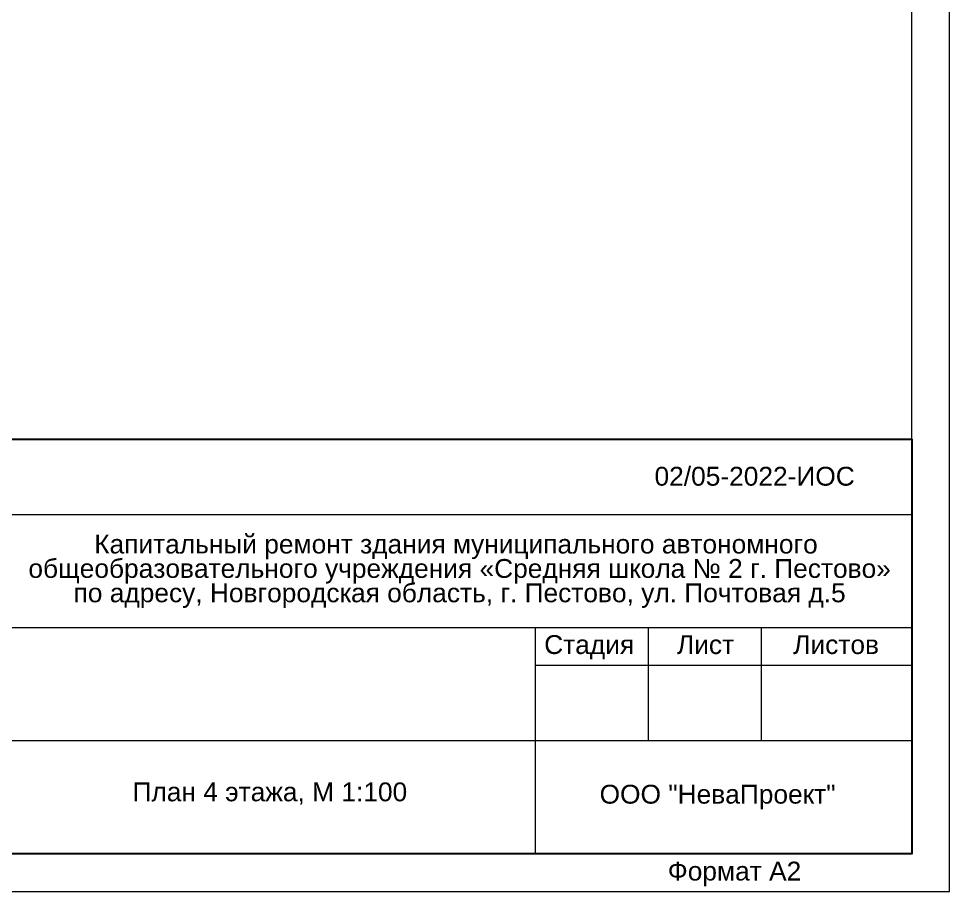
# Model space of a CAD drawing. Header units: metres. Extents: x -5 to 458, y -5 to 65.
# Drawn here: x 439.89 to 452.25, y 0.03 to 11.61 of the extents above; entities that cross this region are included whole.
import ezdxf
from ezdxf.enums import TextEntityAlignment as Align

# ---------------------------------------------------------------- set-up
doc = ezdxf.new("R2010")
doc.units = ezdxf.units.M
doc.linetypes.add('DGN Style 3', pattern=[499.525246, 356.803747, -142.721499])
doc.layers.add('Level 63', color=7, linetype='Continuous', lineweight=0)
doc.layers.add('YOLO_STAMP', color=1, linetype='Continuous')
doc.styles.add('Style-Arial', font='arial.ttf')

msp = doc.modelspace()

# ---------------------------------------------------------------- linework, layer by layer
at = {"layer": 'Level 63', "color": 7, "linetype": 'Continuous', "lineweight": 13}
for p, q in [((433.247039, 6.026369), (451.747039, 6.026369)), ((439.747039, 5.026369), (451.747039, 5.026369)), ((439.747039, 3.526369), (451.747039, 3.526369)), ((446.747039, 3.026369), (451.747039, 3.026369)), ((439.747039, 2.026369), (451.747039, 2.026369))]:
    msp.add_line(p, q, dxfattribs=at)
at = {"layer": 'Level 63', "color": 7, "linetype": 'Continuous', "lineweight": 13, "flags": 128}
for points in [[(446.747039, 3.526369), (446.747039, 0.526369)], [(448.247039, 3.526369), (448.247039, 2.026369)], [(449.747039, 3.526369), (449.747039, 2.026369)]]:
    msp.add_lwpolyline(points, dxfattribs=at)
at = {"layer": 'Level 63', "color": 7, "linetype": 'Continuous', "lineweight": 13}
for points in [[(410.197039, 0.026369), (452.247039, 0.026369), (452.247039, 59.426369), (410.197039, 59.426369)], [(412.197039, 0.526369), (451.747039, 0.526369), (451.747039, 58.926369), (412.197039, 58.926369)]]:
    msp.add_3dface(points, dxfattribs=at)
at = {"layer": 'YOLO_STAMP'}
msp.add_lwpolyline([(433.247039, 6.026369), (451.747039, 6.026369), (451.747039, 0.526369), (433.247039, 0.526369)], close=True, dxfattribs=at)

# ---------------------------------------------------------------- texts
at = {"color": 7, "linetype": 'Continuous', "lineweight": 0, "style": 'Style-Arial'}
msp.add_text('02/05-2022-ИОС', height=0.25, dxfattribs=at).set_placement((448.332913, 5.660277), align=Align.TOP_LEFT)
at = {"color": 18, "linetype": 'DGN Style 3', "lineweight": 0, "true_color": 0x000000, "insert": (445.697183, 4.760331), "char_height": 0.25, "attachment_point": 2, "line_spacing_factor": 0.776524, "style": 'Style-Arial'}
msp.add_mtext('Капитальный ремонт здания муниципального автономного\\P общеобразовательного учреждения «Средняя школа № 2 г. Пестово»\\P по адресу, Новгородская область, г. Пестово, ул. Почтовая д.5\\P', dxfattribs=at)
at = {"color": 7, "linetype": 'Continuous', "lineweight": 13, "insert": (443.226831, 1.471952), "char_height": 0.25, "attachment_point": 2, "line_spacing_factor": 0.6, "style": 'Style-Arial'}
msp.add_mtext('План 4 этажа, М 1:100', dxfattribs=at)
at = {"layer": 'Level 63', "color": 7, "linetype": 'Continuous', "lineweight": 0, "style": 'Style-Arial'}
for s, p in [('Стадия', (447.465484, 3.301379)), ('Лист', (449.009805, 3.301379)), ('Листов', (450.743296, 3.301379)), ('ООО "НеваПроект"', (449.169983, 1.315868)), ('Формат A2', (449.3944, 0.295598))]:
    msp.add_text(s, height=0.25, dxfattribs=at).set_placement(p, align=Align.MIDDLE_CENTER)

doc.saveas('drawing.dxf')
